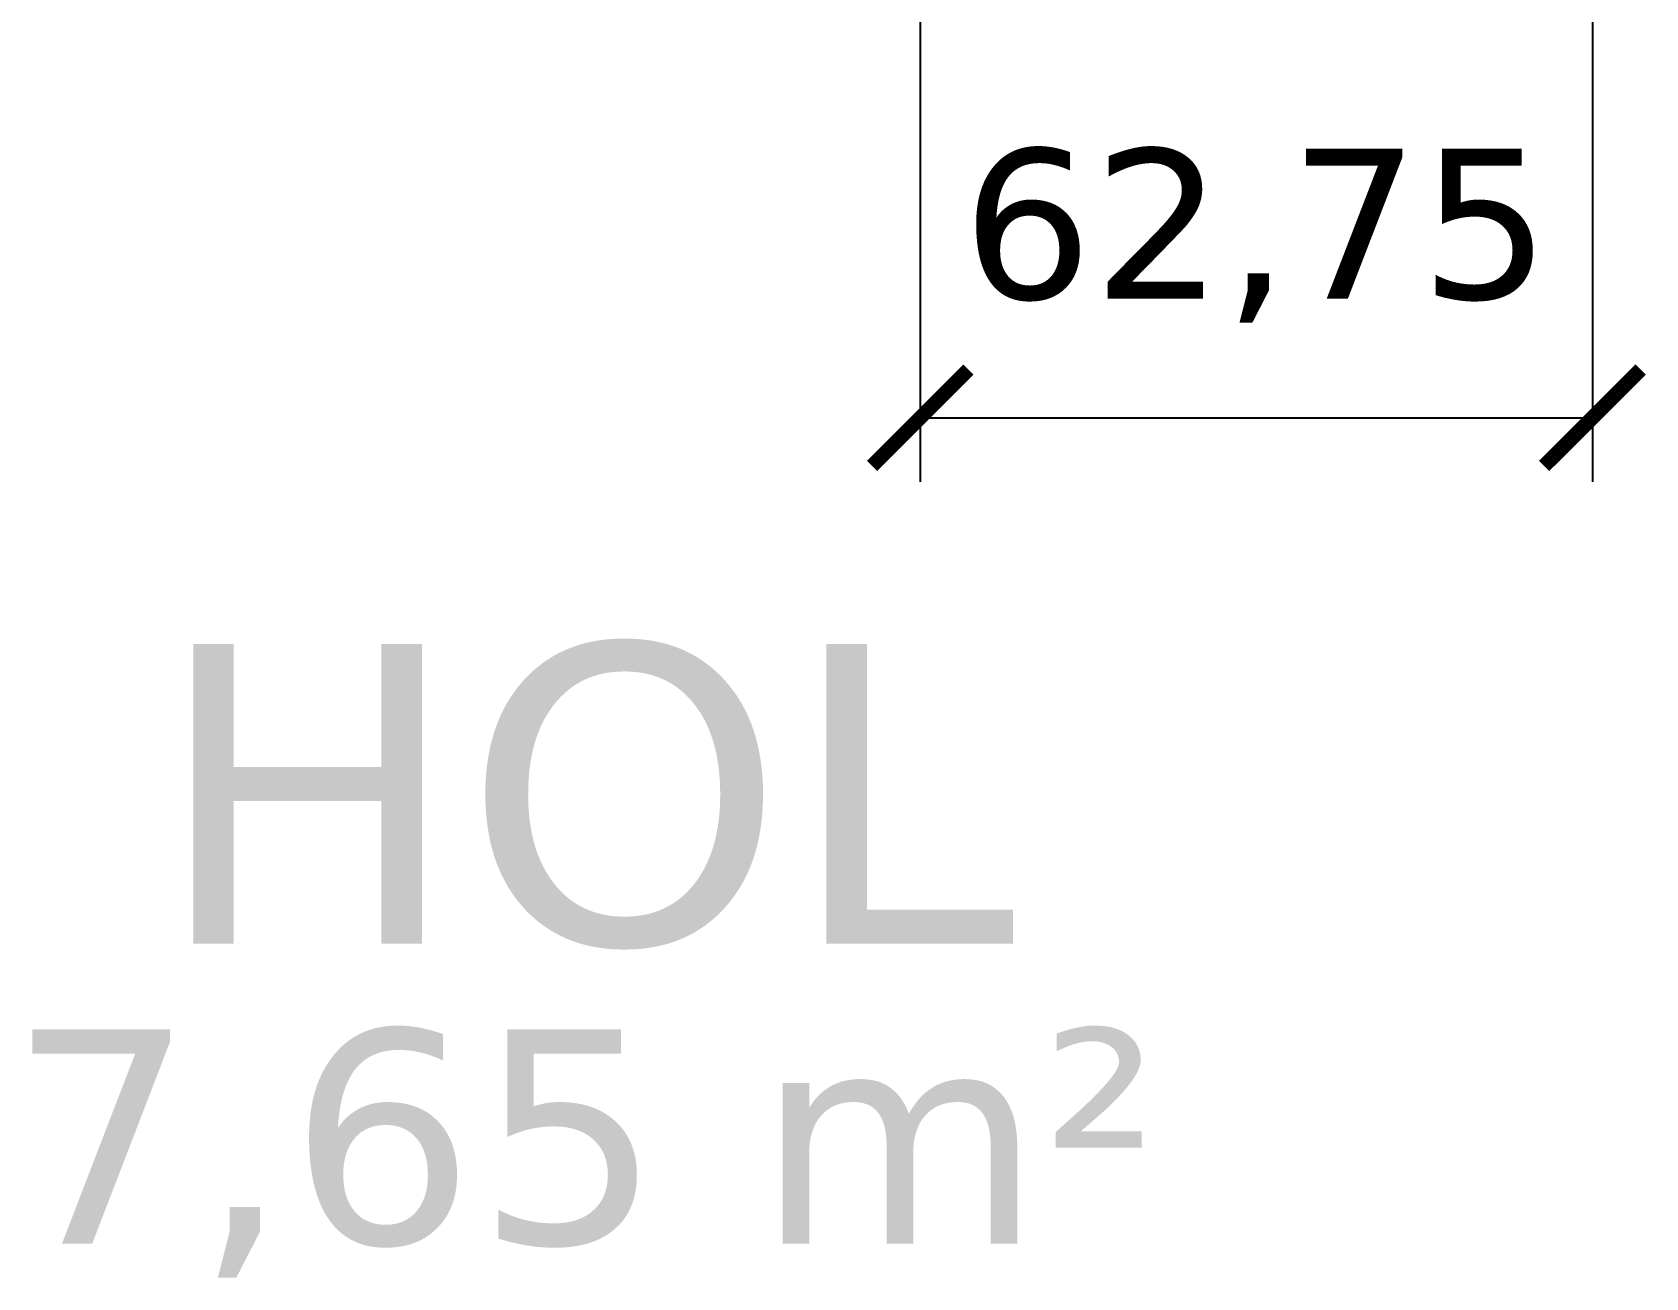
# Model space of a CAD drawing. Header units: centimetres. Extents: x -135 to 5324, y -1304 to 1609.
# Drawn here: x 2147.6 to 2298.2, y 761.2 to 877.5 of the extents above; entities that cross this region are included whole.
import ezdxf
from ezdxf.enums import TextEntityAlignment as Align

# ---------------------------------------------------------------- set-up
doc = ezdxf.new("R2010")
doc.units = ezdxf.units.CM
doc.layers.add('ODA_ADLARI', color=7, linetype='Continuous')
doc.layers.add('OZEL_PANEL_OLCU_CM', color=3, linetype='Continuous')
doc.styles.add('PORTMAN', font='DejaVuSans.ttf')
doc.dimstyles.new('PORTMAN', dxfattribs={"dimtxt": 14, "dimasz": 9, "dimexe": 6, "dimexo": 5, "dimgap": 4, "dimtad": 1, "dimtxsty": 'PORTMAN', "dimblk": 'ARCHTICK', "dimcen": 2.5, "dimazin": 3, "dimtfac": 0.5, "dimtmove": 2, "dimatfit": 3})

# ---------------------------------------------------------------- blocks, each defined once
blk = doc.blocks.new('_ARCHTICK')
at = {"color": 0, "linetype": 'BYBLOCK', "const_width": 0.15}
blk.add_lwpolyline([(-0.5, -0.5), (0.5, 0.5)], dxfattribs=at)

msp = doc.modelspace()

# ---------------------------------------------------------------- texts
at = {"layer": 'ODA_ADLARI', "style": 'PORTMAN'}
for s, height, p in [('HOL', 28, (2199.125, 806.375)), ('7,65 m²', 20, (2199.125, 774.375))]:
    msp.add_text(s, height=height, dxfattribs=at).set_placement(p, align=Align.MIDDLE_CENTER)

# ---------------------------------------------------------------- dimensions: what is measured, and where the dimension line sits
at = {"layer": 'OZEL_PANEL_OLCU_CM'}
msp.add_linear_dim(base=(2230.5, 841.5), p1=(2230.5, 891.5), p2=(2293.25, 891.5), dimstyle='PORTMAN', override={"dimtxt": 14, "dimasz": 9, "dimexe": 6, "dimexo": 5, "dimdec": 2, "dimzin": 8, "dimdsep": 44}, dxfattribs=at).render()

doc.saveas('drawing.dxf')
